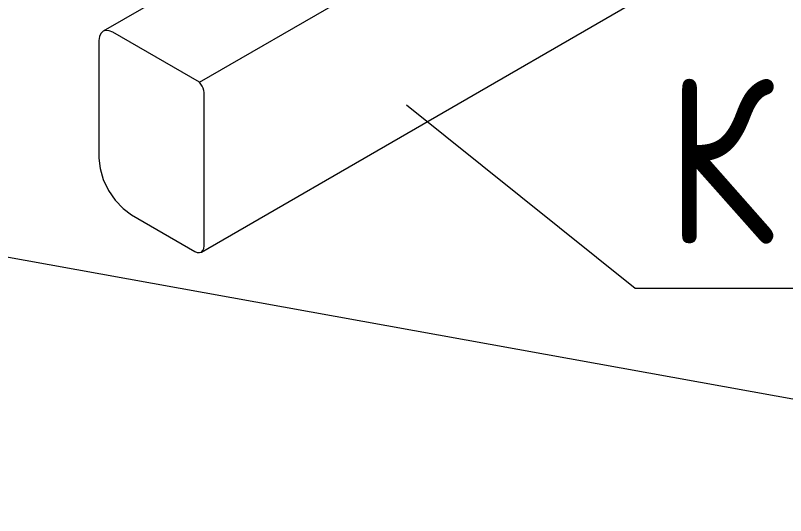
# Model space of a CAD drawing. Header units: millimetres. Extents: x -88595 to 880822, y -1054509 to -148035.
# Drawn here: x 435281 to 436446, y -347006 to -346250 of the extents above; entities that cross this region are included whole.
import ezdxf

# ---------------------------------------------------------------- set-up
doc = ezdxf.new("R2010")
doc.units = ezdxf.units.MM
doc.layers.add('Марки', color=7, linetype='Continuous', lineweight=20)
doc.layers.add('Оборудование', color=7, linetype='Continuous', lineweight=18)
doc.styles.add('$10$GOST Common', font='GOST_Common.ttf', dxfattribs={"width": 0.9, "height": 250})

# ---------------------------------------------------------------- blocks, each defined once
blk = doc.blocks.new('$0$ADSK_Настенный внутренний блок кондиционера1 - 1U24TL5FRA-A-V157-В_ОВ3_1')
at = {"layer": 'Оборудование'}
for p, q in [((142.1, -5481.2), (-570.6, -5892.7)), ((157.1, -5482.7), (288, -5558.2)), ((135.9, -5672.9), (135.9, -5494.9)), ((-424.8, -5969.7), (288, -5558.2)), ((295, -5573.9), (295, -5805.6)), ((280.9, -5813.8), (185.4, -5758.7)), ((-421.9, -6226.3), (290.9, -5814.8)), ((-424.8, -5969.7), (-555.6, -5894.2)), ((-576.8, -5906.5), (-576.8, -6084.5)), ((-417.7, -6217.1), (-417.7, -5985.4)), ((-527.3, -6170.2), (-431.9, -6225.3))]:
    blk.add_line(p, q, dxfattribs=at)
for points in [[(135.9, -5494.9, 0), (136.7, -5489, 0), (138.8, -5484.3, 0), (142.1, -5481.2, 0), (146.5, -5479.9, 0), (151.7, -5480.4, 0), (157.1, -5482.7, 0)], [(288, -5558.2, 0), (290.3, -5560.9, 0), (292.3, -5564, 0), (293.8, -5567.3, 0), (294.7, -5570.7, 0), (295, -5573.9, 0)], [(185.4, -5758.7, 0), (172.6, -5749.3, 0), (160.7, -5736.7, 0), (150.4, -5721.7, 0), (142.6, -5705.3, 0), (137.6, -5688.7, 0), (135.9, -5672.9, 0)], [(295, -5805.6, 0), (294.5, -5809.6, 0), (293.1, -5812.7, 0), (290.9, -5814.8, 0), (288, -5815.7, 0), (284.5, -5815.3, 0), (280.9, -5813.8, 0)], [(-555.6, -5894.2, 0), (-561.1, -5891.9, 0), (-566.2, -5891.4, 0), (-570.6, -5892.7, 0), (-574, -5895.9, 0), (-576.1, -5900.5, 0), (-576.8, -5906.5, 0)], [(-417.7, -5985.4, 0), (-418.1, -5982.2, 0), (-419, -5978.8, 0), (-420.5, -5975.5, 0), (-422.5, -5972.4, 0), (-424.8, -5969.7, 0)], [(-576.8, -6084.5, 0), (-575.1, -6100.2, 0), (-570.2, -6116.9, 0), (-562.3, -6133.2, 0), (-552.1, -6148.2, 0), (-540.1, -6160.8, 0), (-527.3, -6170.2, 0)], [(-431.9, -6225.3, 0), (-428.2, -6226.9, 0), (-424.8, -6227.2, 0), (-421.9, -6226.3, 0), (-419.6, -6224.2, 0), (-418.2, -6221.1, 0), (-417.7, -6217.1, 0)]]:
    blk.add_polyline3d(points, dxfattribs=at)
blk = doc.blocks.new('$0$ADSK_M_Оборудование1 - ADSK_Марка_15_-4471664-В_ОВ3_1')
at = {"layer": 'Марки'}
blk.add_line((-18384.5, -2688.8), (-17384.5, -2688.8), dxfattribs=at)

msp = doc.modelspace()

# ---------------------------------------------------------------- linework, layer by layer
at = {"layer": 'Марки'}
for p, q in [((437576, -347031.8), (424780.2, -344720.2)), ((435873.1, -346384.8), (436218.5, -346661.9))]:
    msp.add_line(p, q, dxfattribs=at)

# ---------------------------------------------------------------- block references
msp.add_blockref('$0$ADSK_M_Оборудование1 - ADSK_Марка_15_-4471664-В_ОВ3_1', (454603, -343973.1), dxfattribs=at)
at = {"layer": 'Оборудование'}
msp.add_blockref('$0$ADSK_Настенный внутренний блок кондиционера1 - 1U24TL5FRA-A-V157-В_ОВ3_1', (435984.5, -340380.9), dxfattribs=at)

# ---------------------------------------------------------------- texts
at = {"layer": 'Марки', "lineweight": 9, "insert": (436264.6, -346344.1), "char_height": 250, "width": 216.456, "attachment_point": 1, "style": '$10$GOST Common'}
msp.add_mtext('\\fGOST Common|b0|i0|c204|p34|;\\W.9;К', dxfattribs=at)

doc.saveas('drawing.dxf')
